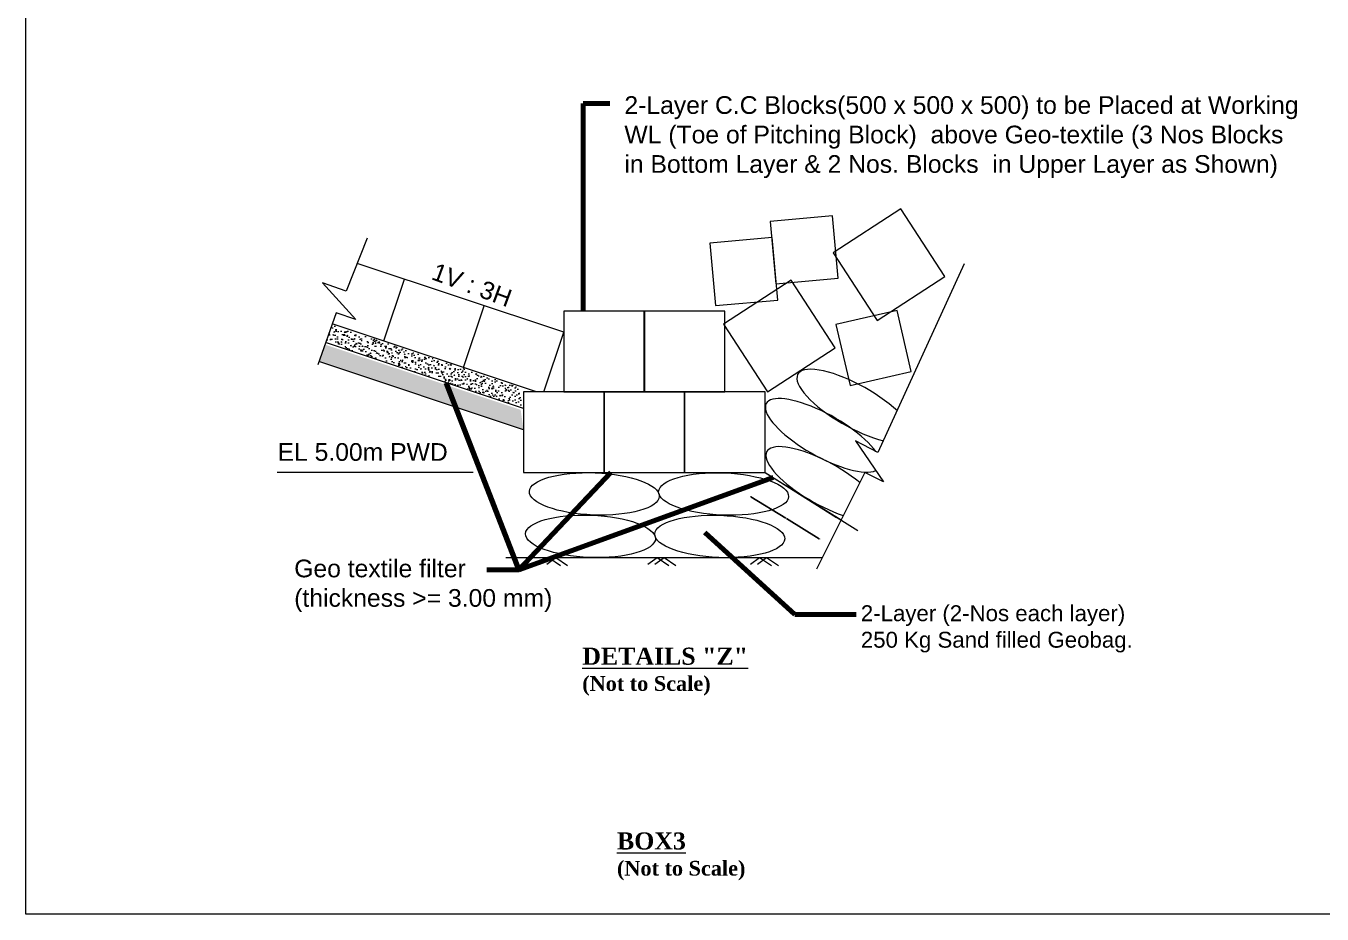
# Model space of a CAD drawing. Header units: inches. Extents: x 15 to 141071, y -30183 to 14738.
# Drawn here: x 36285 to 41444, y 7667 to 11202 of the extents above; entities that cross this region are included whole.
import ezdxf

# ---------------------------------------------------------------- set-up
doc = ezdxf.new("R2010")
doc.units = ezdxf.units.IN
doc.header["$MEASUREMENT"] = 0
doc.header["$PDMODE"] = 3
doc.layers.add('LINE', color=7, linetype='Continuous')
doc.layers.add('Long Section Labels', color=7, linetype='Continuous', lineweight=9)
doc.styles.get("Standard").update_dxf_attribs({"font": 'arial.ttf'})
doc.dimstyles.get("Standard").update_dxf_attribs({"dimtxt": 0.18, "dimasz": 0.18, "dimexe": 0.18, "dimexo": 0.0625, "dimgap": 0.09, "dimtad": 0, "dimtih": 1, "dimtoh": 1, "dimdec": 4, "dimzin": 0, "dimdsep": 46, "dimtxsty": 'Standard', "dimcen": 0.09, "dimadec": 0, "dimazin": 0, "dimtfac": 1, "dimtdec": 4, "dimtofl": 0, "dimtmove": 0, "dimatfit": 3, "dimfxl": 1, "dimtolj": 1, "dimtzin": 0, "dimarcsym": 0})

# ---------------------------------------------------------------- blocks, each defined once
blk = doc.blocks.new('*D31')
at = {"color": 0, "lineweight": -2, "ltscale": 0.5, "transparency": 16777216}
for p, q in [((39170.4, 9328.5), (39170.2, 9328.2)), ((39171.1, 9327.8), (39310.2, 9242.1)), ((39443.1, 9160.2), (39311.9, 9241.1)), ((39444, 9159.8), (39443.8, 9159.6))]:
    blk.add_line(p, q, dxfattribs=at)
at = {"color": 0, "linetype": 'Continuous', "ltscale": 0.5, "transparency": 16777216}
for points in [[(39171.2, 9328), (39171, 9327.7), (39170.3, 9328.4)], [(39443.2, 9160.4), (39443, 9160.1), (39443.9, 9159.7)]]:
    blk.add_solid(points, dxfattribs=at)
at = {"layer": 'Defpoints', "color": 0, "linetype": 'Continuous', "ltscale": 0.5, "transparency": 16777216}
for p in [(39229.1, 9423.9), (39502.8, 9255.2), (39443.9, 9159.7)]:
    blk.add_point(p, dxfattribs=at)
at = {"color": 0, "linetype": 'Continuous', "lineweight": 20, "ltscale": 0.5, "transparency": 16777216, "insert": (39311, 9241.6), "char_height": 0.85, "attachment_point": 5}
blk.add_mtext('\\A1;1.00m', dxfattribs=at)

msp = doc.modelspace()

# ---------------------------------------------------------------- hatches: boundary and pattern name
at = {"linetype": 'Continuous', "lineweight": 20, "ltscale": 0.5}
h = msp.add_hatch(dxfattribs=at)
h.set_pattern_fill('AR-CONC', scale=0.234291, angle=143.130035918, style=0)
h.set_pattern_definition([(193.13, (34050.626, 13308.934), (-31.9067, 28.59807), [4.46324, -49.09565]), (138.13, (34050.626, 13308.934), (-20.2521, -40.7645), [3.5706, -39.27652]), (243.581, (34047.967, 13311.317), (-52.1588, -12.16616), [3.79317, -41.72486]), (189.3142, (34043.484, 13299.41), (-44.89894, 45.98697), [6.69486, -73.6435]), (239.7656, (34039.74, 13303.245), (-79.27906, -13.00256), [5.68975, -62.5873]), (134.314, (34043.484, 13299.41), (-79.2791, -13.0024), [5.3559, -58.9148]), (164.13, (34040.51, 13305.363), (-14.04161, 40.4811), [4.46324, -49.09565]), (109.13, (34040.51, 13305.363), (-37.4759, -25.835), [3.5706, -39.27652]), (214.5814, (34039.34, 13308.737), (-51.51748, 14.64596), [3.79317, -41.72486]), (180.63004, (34050.626, 13308.934), (-12.465208, -15.414186), [0, -38.80044, 0, -39.87162, 0, -39.4253]), (150.63004, (34050.626, 13308.934), (-26.60704, -9.38394), [0, -22.73278, 0, -37.9078, 0, -15.02625]), (110.63004, (34061.242, 13300.972), (-24.608773, 20.134366), [0, -14.87747, 0, -46.41771, 0, -61.59273]), (100.63004, (34066.003, 13297.4), (-31.33855, 16.05747), [0, -19.34071, 0, -30.82612, 0, -43.73976])])
h.paths.add_polyline_path([(37502.905073, 10012.132976), (37479.123266, 9944.480234), (38258.910762, 9684.550064), (38255.053241, 9711.552934), (38249.223639, 9752.360483), (38272.302071, 9755.657374)])
h = msp.add_hatch(dxfattribs=at)
h.set_pattern_fill('AR-SAND', scale=0.398294, angle=143.130035918, style=0)
h.set_pattern_definition([(180.63004, (34046.712, 13298.304), (-11.186028, -15.976805), [0, -15.377354, 0, -17.198356, 0, -16.439605]), (150.63004, (34046.712, 13298.304), (-31.45388, -12.098), [0, -8.295678, 0, -13.85985, 0, -5.311257]), (110.63004, (34056.667, 13290.838), (-25.238156, 18.85711), [0, -5.05834, 0, -18.210024, 0, -23.7742]), (100.63004, (34056.667, 13290.838), (-29.6571, 11.14393), [0, -2.52917, 0, -11.937683, 0, -13.65752])])
h.paths.add_polyline_path([(37475.209507, 9933.850508), (37451.430515, 9866.205773), (38265.727574, 9594.772371), (38254.392006, 9674.122004)])

# ---------------------------------------------------------------- linework, layer by layer
at = {"color": 0, "linetype": 'Continuous', "lineweight": 20, "ltscale": 0.5}
for p, q in [((38425.817516, 9982.619113), (37603.894655, 10256.5934)), ((37710.099409, 9947.971026), (37792.065646, 10193.869737)), ((38026.975344, 9842.345714), (38108.941581, 10088.244425)), ((38317.586338, 9745.475383), (37504.289245, 10016.574414)), ((38346.769606, 9745.475383), (38425.817516, 9982.619113)), ((38265.437516, 9678.84293), (37477.853183, 9941.371041)), ((38265.437516, 9594.827537), (37451.417121, 9866.167669)), ((38265.173287, 9665.451963), (38265.173287, 9424.715383)), ((38265.173287, 9424.715383), (38265.173287, 9424.539111)), ((38265.173287, 9424.539111), (39227.758036, 9424.539111)), ((39225.237021, 9426.301967), (39596.611888, 9194.165527)), ((39227.758036, 9424.539111), (39511.389433, 9245.798691))]:
    msp.add_line(p, q, dxfattribs=at)
at = {"linetype": 'ByBlock', "lineweight": 20, "ltscale": 0.5}
msp.add_line((38195.443195, 9086.242745), (39454.472634, 9086.242745), dxfattribs=at)
for points in [[(38330.268871, 9059.852643), (38366.374672, 9086.242745), (38413.17909, 9054.50687)], [(38358.062545, 9059.852643), (38394.168347, 9086.242745), (38440.972764, 9054.50687)], [(38761.058438, 9059.852643), (38797.164239, 9086.242745), (38843.968658, 9054.50687)], [(38788.852112, 9059.852643), (38824.957914, 9086.242745), (38871.762334, 9054.50687)], [(39169.436536, 9059.852643), (39205.542338, 9086.242745), (39252.346755, 9054.50687)], [(39197.230211, 9059.852643), (39233.336012, 9086.242745), (39280.14043, 9054.50687)]]:
    msp.add_lwpolyline(points, dxfattribs=at)
at = {"layer": 'LINE', "color": 7, "lineweight": 20, "ltscale": 0.5}
for p, q in [((38265.437516, 9594.869057), (37451.430515, 9866.205773)), ((38265.437516, 9665.319848), (38265.437516, 9445.174883)), ((38065.876898, 9424.854864), (37285.83036, 9424.854864)), ((38265.437516, 9424.715383), (39128.855091, 9424.719866)), ((39225.237021, 9426.301967), (39529.851406, 9235.895709))]:
    msp.add_line(p, q, dxfattribs=at)
at = {"layer": 'LINE', "color": 0, "linetype": 'ByBlock', "lineweight": 20, "ltscale": 0.5}
for points in [[(39673.091589, 10029.857471), (39942.261467, 10204.312493), (39767.806445, 10473.48237), (39498.636567, 10299.027348), (39673.091589, 10029.857471)], [(39269.782077, 10175.777183), (39518.274294, 10197.955746), (39496.09573, 10446.447963), (39247.603513, 10424.269399), (39269.782077, 10175.777183)], [(39029.719025, 10088.953407), (39278.211242, 10111.131971), (39256.032678, 10359.624187), (39007.540462, 10337.445624), (39029.719025, 10088.953407)], [(39236.80629, 9745.990463), (39505.976167, 9920.445485), (39331.521145, 10189.615363), (39062.351268, 10015.16034), (39236.80629, 9745.990463)], [(38425.817516, 9745.475383), (38746.577516, 9745.475383), (38746.577516, 10066.235383), (38425.817516, 10066.235383), (38425.817516, 9745.475383)], [(38746.675505, 9745.475383), (39067.435505, 9745.475383), (39067.435505, 10066.235383), (38746.675505, 10066.235383), (38746.675505, 9745.475383)], [(39565.678319, 9770.229332), (39808.71426, 9826.56584), (39752.377752, 10069.60178), (39509.341812, 10013.265273), (39565.678319, 9770.229332)], [(38265.437516, 9424.715383), (38586.197516, 9424.715383), (38586.197516, 9745.475383), (38265.437516, 9745.475383), (38265.437516, 9424.715383)], [(38586.25526, 9424.715383), (38907.01526, 9424.715383), (38907.01526, 9745.475383), (38586.25526, 9745.475383), (38586.25526, 9424.715383)], [(38907.01526, 9424.715383), (39227.77526, 9424.715383), (39227.77526, 9745.475383), (38907.01526, 9745.475383), (38907.01526, 9424.715383)]]:
    msp.add_lwpolyline(points, dxfattribs=at)
at = {"layer": 'LINE', "color": 7, "lineweight": 20, "ltscale": 0.5}
for points in [[(37643.352816, 10357.510245), (37560.580405, 10145.814357), (37465.92791, 10179.456705), (37598.455684, 10033.887561), (37519.768695, 10060.609217), (37446.846504, 9853.165513)], [(40019.729786, 10254.933458), (39676.292301, 9503.539868), (39587.348804, 9550.229875), (39697.95821, 9387.381645), (39623.841034, 9424.96267), (39431.719586, 9039.719749)]]:
    msp.add_lwpolyline(points, dxfattribs=at)
for centre, start_param, end_param in [((39582.97692, 9689.018435), 4.0537067758, 8.5622426004), ((39457.539302, 9572.381789), 3.7337123984, 9.1932493782), ((39459.407052, 9380.967413), 4.2124322233, 8.3862274243)]:
    msp.add_ellipse(centre, major_axis=(-225.47811, 126.786928), ratio=0.3250536672, start_param=start_param, end_param=end_param, dxfattribs=at)
for centre in [(38547.52292, 9339.263784), (39061.971696, 9338.650032), (38532.38064, 9170.60194), (39046.829416, 9169.988188)]:
    msp.add_ellipse(centre, major_axis=(-258.492858, 9.835926), ratio=0.3250536672, dxfattribs=at)
at = {"layer": 'Long Section Labels'}
msp.add_lwpolyline([(36285.462354, 14737.692983), (46285.462354, 14737.692983), (46285.462354, 7666.692983), (36285.462354, 7666.692983)], close=True, dxfattribs=at)

# ---------------------------------------------------------------- texts
at = {"color": 7, "lineweight": 20, "ltscale": 0.18, "insert": (37919.029075, 10261.132723), "char_height": 70.38, "width": 3482.07985402, "attachment_point": 1, "rotation": 339.756709615}
msp.add_mtext('1V : 3H', dxfattribs=at)
at = {"layer": 'LINE', "color": 0, "linetype": 'ByBlock', "lineweight": 20, "ltscale": 0.5, "attachment_point": 1}
for s, insert, char_height in [('2-Layer C.C Blocks(500 x 500 x 500) to be Placed at Working \\PWL (Toe of Pitching Block)  above Geo-textile (3 Nos Blocks \\Pin Bottom Layer & 2 Nos. Blocks  in Upper Layer as Shown)', (38667.28387, 10922.425939), 70.38), ('EL 5.00m PWD', (37286.810486, 9541.333631), 70.38), ('Geo textile filter \\P(thickness >= 3.00 mm) ', (37353.18296, 9077.70897), 70.38), ('2-Layer (2-Nos each layer) \\P250 Kg Sand filled Geobag.', (39608.299527, 8895.999617), 63.342)]:
    msp.add_mtext(s, dxfattribs=dict(at, insert=insert, char_height=char_height))
at = {"layer": 'LINE', "color": 7, "lineweight": 20, "ltscale": 0.5, "char_height": 47.53082451, "attachment_point": 1}
for s, insert, width in [('{\\fTimes New Roman|b1|i0|c0|p18;\\H1.432x;\\LDETAILS "Z"\\P\\H0.8603x;\\l(Not to Scale)}', (38499.555578, 8727.271237), 737.82305412), ('{\\fTimes New Roman|b1|i0|c0|p18;\\H1.432x;\\LBOX3\\P\\H0.8606x;\\l(Not to Scale)}', (38637.838379, 7991.926683), 747.17191137)]:
    msp.add_mtext(s, dxfattribs=dict(at, insert=insert, width=width))

# ---------------------------------------------------------------- dimensions: what is measured, and where the dimension line sits
at = {"color": 0, "linetype": 'Continuous', "lineweight": 20, "ltscale": 0.5}
dim = msp.add_linear_dim(base=(39443.915503, 9159.713313), p1=(39229.141704, 9423.861255), p2=(39502.77681, 9255.222086), angle=328.354797576, text='1.00m', dimstyle='Standard', override={"dimtxt": 0.85, "dimasz": 1, "dimfxl": 0.15, "dimfxlon": 1}, dxfattribs=at)
dim.commit()
dim.dimension.update_dxf_attribs({"geometry": '*D31', "text_midpoint": (39311.039964, 9241.603466), "dimtype": 161})

# ---------------------------------------------------------------- leaders
at = {"layer": 'LINE', "color": 7, "lineweight": 20, "ltscale": 0.5}
for points in [[(38503.200055, 10066.235383), (38503.200055, 10893.189671), (38609.660112, 10893.189671)], [(37958.3401, 9781.208736), (38246.519258, 9036.717702)], [(39259.108781, 9404.481416), (38246.519258, 9036.717702), (38119.21409, 9036.717702)], [(38612.801528, 9424.539111), (38246.519258, 9036.717702)], [(38988.044428, 9186.083381), (39345.464405, 8858.87845), (39589.534092, 8858.87845)]]:
    msp.add_leader(points, dimstyle='Standard', override={"dimtxt": 0.9, "dimasz": 0.7, "dimclrd": 7, "dimclre": 7, "dimclrt": 7, "dimlwd": 65535, "dimlwe": 65535}, dxfattribs=at)

doc.saveas('drawing.dxf')
